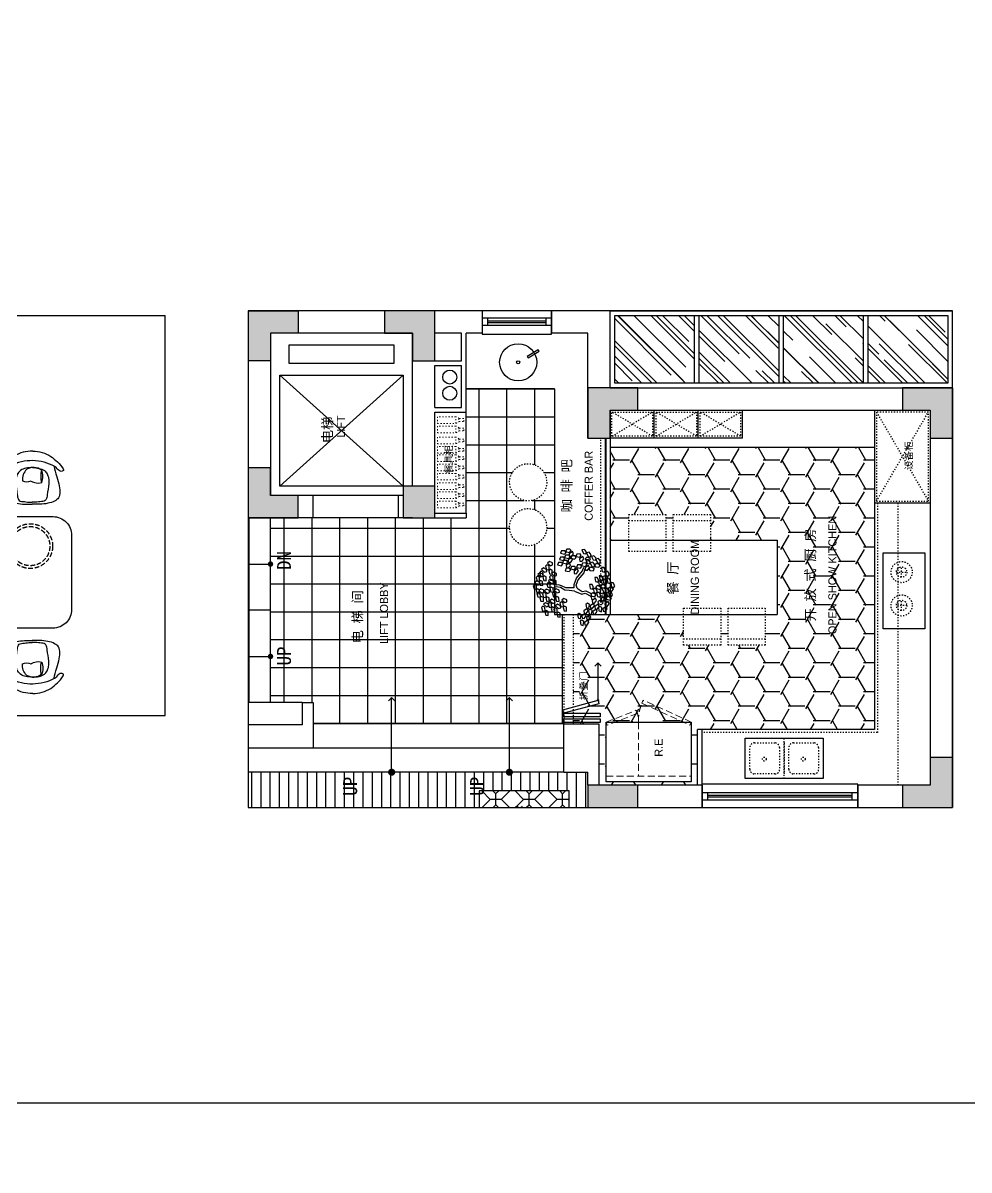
# Model space of a CAD drawing. Extents: x 185064 to 343242, y -369192 to -264966.
# Drawn here: x 238521 to 248717, y -308591 to -296236 of the extents above; entities that cross this region are included whole.
import ezdxf
from ezdxf.enums import TextEntityAlignment as Align
from ezdxf.xclip import XClip

# ---------------------------------------------------------------- set-up
doc = ezdxf.new("R2010")
doc.units = 0
doc.header["$XCLIPFRAME"] = 2
for name, pattern in [('ACAD_ISO03W100', [30, 12, -18]), ('DASH', [0.35, 0.25, -0.1]), ('DASHED2', [0.375, 0.25, -0.125])]:
    doc.linetypes.add(name, pattern=pattern)
for name, color, linetype in [('0-LIGHT', 240, 'Continuous'), ('A——墙体', 7, 'Continuous'), ('A——窗户', 70, 'Continuous'), ('EL-BHATCH-250', 250, 'Continuous'), ('FF-FURN', 51, 'Continuous'), ('FF-TEXT', 50, 'Continuous'), ('J--家具', 255, 'Continuous'), ('WALL', 9, 'Continuous')]:
    doc.layers.add(name, color=color, linetype=linetype)
for name, color, linetype, lineweight in [('B--标高', 11, 'Continuous', 30), ('fl', 8, 'Continuous', 13), ('Q--墙体', 7, 'Continuous', 30), ('家具里线线', 8, 'Continuous', 9), ('柱子', 7, 'Continuous', 30)]:
    doc.layers.add(name, color=color, linetype=linetype, lineweight=lineweight)
doc.styles.add('CCD-HB', font='hbsmall.shx')
doc.styles.add('DIM', font='txt')
doc.styles.add('STO', font='')
doc.styles.get('STO').set_extended_font_data('SimSun')

# ---------------------------------------------------------------- blocks, each defined once
blk = doc.blocks.new('*U135')
at = {"layer": 'A——墙体', "color": 8}
for p, q in [((80, -415), (80, -2095)), ((80, -475), (160, -475)), ((160, -415), (160, -2095)), ((160, -2035), (80, -2035))]:
    blk.add_line(p, q, dxfattribs=at)
at = {"layer": 'A——墙体', "color": 250}
for p, q in [((110, -475), (110, -2035)), ((130, -475), (130, -2035))]:
    blk.add_line(p, q, dxfattribs=at)
at = {"layer": 'A——墙体', "color": 3}
blk.add_lwpolyline([(-10, -2095), (-10, -415), (250, -415), (250, -2095), (-10, -2095)], dxfattribs=at)
blk = doc.blocks.new('*U137')
at = {"layer": 'A——墙体', "color": 8}
for p, q in [((80, -415), (80, -1165)), ((80, -475), (160, -475)), ((160, -415), (160, -1165)), ((160, -1105), (80, -1105))]:
    blk.add_line(p, q, dxfattribs=at)
at = {"layer": 'A——墙体', "color": 250}
for p, q in [((110, -475), (110, -1105)), ((130, -475), (130, -1105))]:
    blk.add_line(p, q, dxfattribs=at)
at = {"layer": 'A——墙体', "color": 3}
blk.add_lwpolyline([(-10, -1165), (-10, -415), (250, -415), (250, -1165), (-10, -1165)], dxfattribs=at)
blk = doc.blocks.new('sssd')
at = {"color": 8}
for p, q in [((39513, -452167), (39508, -452206)), ((39563, -452152), (39513, -452167)), ((39585, -452172), (39563, -452152)), ((39569, -452204), (39585, -452172)), ((39659, -452142), (39654, -452181)), ((39709, -452127), (39659, -452142)), ((39731, -452147), (39709, -452127)), ((39715, -452180), (39731, -452147)), ((39728, -452094), (39722, -452134)), ((39722, -452134), (39784, -452132)), ((39773, -452168), (39723, -452183)), ((39777, -452080), (39728, -452094)), ((39795, -452188), (39773, -452168)), ((39779, -452083), (39774, -452122)), ((39774, -452122), (39835, -452121)), ((39800, -452100), (39777, -452080)), ((39829, -452068), (39779, -452083)), ((39784, -452132), (39800, -452100)), ((39826, -452107), (39785, -452154)), ((39785, -452154), (39798, -452187)), ((39851, -452138), (39826, -452107)), ((39828, -452185), (39851, -452138)), ((39851, -452088), (39829, -452068)), ((39835, -452121), (39851, -452088)), ((39848, -452035), (39842, -452075)), ((39842, -452075), (39904, -452073)), ((39898, -452021), (39848, -452035)), ((39920, -452041), (39898, -452021)), ((39906, -452130), (39900, -452169)), ((39900, -452169), (39962, -452167)), ((39904, -452073), (39920, -452041)), ((39946, -452048), (39906, -452095)), ((39906, -452095), (39918, -452128)), ((39955, -452115), (39906, -452130)), ((39918, -452128), (39948, -452126)), ((39971, -452079), (39946, -452048)), ((39948, -452126), (39971, -452079)), ((39978, -452135), (39955, -452115)), ((39962, -452167), (39978, -452135)), ((39974, -452082), (39969, -452121)), ((39969, -452121), (40030, -452119)), ((40024, -452067), (39974, -452082)), ((40028, -452170), (39978, -452184)), ((40046, -452087), (40024, -452067)), ((40050, -452190), (40028, -452170)), ((40030, -452119), (40046, -452087)), ((40072, -452095), (40032, -452141)), ((40032, -452141), (40044, -452175)), ((40047, -452137), (40041, -452176)), ((40041, -452176), (40103, -452174)), ((40044, -452175), (40074, -452172)), ((40096, -452122), (40047, -452137)), ((40097, -452126), (40072, -452095)), ((40074, -452172), (40097, -452126)), ((40119, -452142), (40096, -452122)), ((40103, -452174), (40119, -452142)), ((40145, -452150), (40104, -452196)), ((40170, -452181), (40145, -452150)), ((39445, -452215), (39439, -452254)), ((39439, -452254), (39501, -452252)), ((39494, -452200), (39445, -452215)), ((39488, -452353), (39482, -452393)), ((39537, -452338), (39488, -452353)), ((39498, -452313), (39492, -452352)), ((39492, -452352), (39554, -452351)), ((39517, -452220), (39494, -452200)), ((39548, -452298), (39498, -452313)), ((39501, -452252), (39517, -452220)), ((39508, -452206), (39569, -452204)), ((39560, -452358), (39537, -452338)), ((39570, -452318), (39548, -452298)), ((39554, -452351), (39570, -452318)), ((39566, -452266), (39561, -452305)), ((39561, -452305), (39622, -452303)), ((39616, -452251), (39566, -452266)), ((39611, -452180), (39571, -452226)), ((39571, -452226), (39583, -452260)), ((39583, -452260), (39613, -452257)), ((39636, -452211), (39611, -452180)), ((39613, -452257), (39636, -452211)), ((39638, -452271), (39616, -452251)), ((39622, -452303), (39638, -452271)), ((39665, -452279), (39624, -452325)), ((39624, -452325), (39637, -452359)), ((39654, -452230), (39649, -452269)), ((39649, -452269), (39710, -452268)), ((39654, -452181), (39715, -452180)), ((39704, -452215), (39654, -452230)), ((39690, -452309), (39665, -452279)), ((39667, -452356), (39690, -452309)), ((39726, -452235), (39704, -452215)), ((39710, -452268), (39726, -452235)), ((39723, -452183), (39717, -452222)), ((39717, -452222), (39779, -452220)), ((39728, -452334), (39723, -452373)), ((39778, -452319), (39728, -452334)), ((39800, -452339), (39778, -452319)), ((39779, -452220), (39795, -452188)), ((39821, -452196), (39780, -452242)), ((39780, -452242), (39793, -452276)), ((39784, -452372), (39800, -452339)), ((39827, -452347), (39786, -452393)), ((39793, -452276), (39823, -452273)), ((39798, -452187), (39828, -452185)), ((39804, -452294), (39798, -452333)), ((39798, -452333), (39860, -452332)), ((39854, -452279), (39804, -452294)), ((39846, -452226), (39821, -452196)), ((39823, -452273), (39846, -452226)), ((39851, -452378), (39827, -452347)), ((39876, -452299), (39854, -452279)), ((39860, -452332), (39876, -452299)), ((39881, -452374), (39860, -452327)), ((39873, -452247), (39867, -452286)), ((39867, -452286), (39929, -452284)), ((39922, -452232), (39873, -452247)), ((39906, -452379), (39924, -452348)), ((39916, -452338), (39910, -452377)), ((39965, -452323), (39916, -452338)), ((39945, -452252), (39922, -452232)), ((39929, -452284), (39945, -452252)), ((39971, -452260), (39930, -452306)), ((39930, -452306), (39943, -452340)), ((39943, -452340), (39973, -452337)), ((39988, -452343), (39965, -452323)), ((39996, -452290), (39971, -452260)), ((39978, -452184), (39972, -452224)), ((39972, -452224), (40034, -452222)), ((39972, -452375), (39988, -452343)), ((39973, -452337), (39996, -452290)), ((39984, -452290), (39979, -452330)), ((39979, -452330), (40040, -452328)), ((40034, -452276), (39984, -452290)), ((40034, -452222), (40050, -452190)), ((40056, -452296), (40034, -452276)), ((40040, -452328), (40056, -452296)), ((40083, -452303), (40042, -452350)), ((40042, -452350), (40054, -452383)), ((40078, -452276), (40073, -452316)), ((40073, -452316), (40134, -452314)), ((40128, -452261), (40078, -452276)), ((40107, -452334), (40083, -452303)), ((40084, -452381), (40107, -452334)), ((40104, -452196), (40117, -452230)), ((40117, -452230), (40147, -452227)), ((40150, -452282), (40128, -452261)), ((40134, -452314), (40150, -452282)), ((40147, -452229), (40141, -452268)), ((40141, -452268), (40203, -452266)), ((40147, -452227), (40170, -452181)), ((40197, -452214), (40147, -452229)), ((40219, -452234), (40197, -452214)), ((40203, -452266), (40219, -452234)), ((40245, -452242), (40205, -452288)), ((40205, -452288), (40217, -452322)), ((40217, -452322), (40247, -452319)), ((40270, -452273), (40245, -452242)), ((40247, -452319), (40270, -452273)), ((39419, -452401), (39413, -452440)), ((39413, -452440), (39475, -452438)), ((39469, -452386), (39419, -452401)), ((39491, -452406), (39469, -452386)), ((39475, -452438), (39491, -452406)), ((39482, -452393), (39544, -452391)), ((39511, -452497), (39505, -452536)), ((39560, -452482), (39511, -452497)), ((39544, -452391), (39560, -452358)), ((39586, -452366), (39545, -452412)), ((39545, -452412), (39558, -452446)), ((39558, -452446), (39588, -452444)), ((39583, -452502), (39560, -452482)), ((39567, -452534), (39583, -452502)), ((39579, -452449), (39573, -452488)), ((39573, -452488), (39635, -452486)), ((39629, -452434), (39579, -452449)), ((39611, -452397), (39586, -452366)), ((39588, -452444), (39611, -452397)), ((39651, -452454), (39629, -452434)), ((39635, -452486), (39651, -452454)), ((39637, -452359), (39667, -452356)), ((39677, -452462), (39637, -452508)), ((39637, -452508), (39649, -452542)), ((39660, -452382), (39654, -452421)), ((39654, -452421), (39716, -452419)), ((39709, -452367), (39660, -452382)), ((39702, -452493), (39677, -452462)), ((39679, -452539), (39702, -452493)), ((39732, -452387), (39709, -452367)), ((39716, -452419), (39732, -452387)), ((39723, -452373), (39784, -452372)), ((39786, -452393), (39798, -452427)), ((39798, -452427), (39828, -452424)), ((39824, -452576), (39831, -452509)), ((39828, -452424), (39851, -452378)), ((39831, -452509), (39870, -452441)), ((39863, -452653), (39865, -452525)), ((39865, -452525), (39897, -452459)), ((39870, -452441), (39881, -452374)), ((39897, -452459), (39911, -452413)), ((39911, -452413), (39906, -452379)), ((39910, -452377), (39972, -452375)), ((40054, -452383), (40084, -452381)), ((40128, -452517), (40114, -452577)), ((40165, -452532), (40128, -452517)), ((40212, -452530), (40176, -452534)), ((40219, -452396), (40205, -452456)), ((40205, -452456), (40232, -452479)), ((40246, -452581), (40212, -452530)), ((40255, -452411), (40219, -452396)), ((40232, -452479), (40257, -452463)), ((40247, -452474), (40233, -452534)), ((40284, -452490), (40247, -452474)), ((40257, -452463), (40255, -452411)), ((40285, -452541), (40284, -452490)), ((40300, -452428), (40286, -452488)), ((40286, -452488), (40313, -452512)), ((40337, -452443), (40300, -452428)), ((40313, -452512), (40338, -452495)), ((40329, -452506), (40314, -452566)), ((40365, -452522), (40329, -452506)), ((40338, -452495), (40337, -452443)), ((40367, -452574), (40365, -452522)), ((40396, -452444), (40382, -452504)), ((40382, -452504), (40409, -452528)), ((40432, -452459), (40396, -452444)), ((40409, -452528), (40434, -452511)), ((40424, -452522), (40410, -452582)), ((40461, -452538), (40424, -452522)), ((40434, -452511), (40432, -452459)), ((39453, -452707), (39402, -452714)), ((39472, -452730), (39453, -452707)), ((39505, -452536), (39567, -452534)), ((39649, -452542), (39679, -452539)), ((39814, -452658), (39768, -452770)), ((39858, -452699), (39810, -452775)), ((39814, -452658), (39824, -452576)), ((39858, -452699), (39906, -452684)), ((39863, -452653), (39914, -452651)), ((39906, -452684), (39987, -452716)), ((39914, -452651), (40015, -452688)), ((40015, -452688), (40124, -452784)), ((40085, -452654), (40080, -452684)), ((40080, -452684), (40119, -452718)), ((40121, -452651), (40085, -452654)), ((40114, -452577), (40141, -452600)), ((40119, -452718), (40155, -452702)), ((40155, -452702), (40121, -452651)), ((40141, -452600), (40166, -452584)), ((40157, -452595), (40143, -452655)), ((40143, -452655), (40170, -452679)), ((40193, -452611), (40157, -452595)), ((40166, -452584), (40165, -452532)), ((40180, -452689), (40166, -452749)), ((40170, -452679), (40195, -452662)), ((40176, -452534), (40171, -452563)), ((40171, -452563), (40210, -452597)), ((40217, -452704), (40180, -452689)), ((40195, -452662), (40193, -452611)), ((40210, -452597), (40246, -452581)), ((40218, -452756), (40217, -452704)), ((40233, -452534), (40260, -452558)), ((40257, -452566), (40252, -452595)), ((40252, -452595), (40291, -452630)), ((40293, -452562), (40257, -452566)), ((40260, -452558), (40285, -452541)), ((40291, -452630), (40327, -452613)), ((40327, -452613), (40293, -452562)), ((40320, -452601), (40306, -452661)), ((40306, -452661), (40333, -452685)), ((40314, -452566), (40341, -452590)), ((40357, -452616), (40320, -452601)), ((40333, -452685), (40358, -452668)), ((40349, -452679), (40335, -452739)), ((40341, -452590), (40367, -452574)), ((40353, -452582), (40348, -452611)), ((40348, -452611), (40387, -452645)), ((40385, -452695), (40349, -452679)), ((40389, -452578), (40353, -452582)), ((40358, -452668), (40357, -452616)), ((40387, -452747), (40385, -452695)), ((40387, -452645), (40423, -452629)), ((40423, -452629), (40389, -452578)), ((40410, -452582), (40437, -452606)), ((40437, -452606), (40462, -452589)), ((40462, -452589), (40461, -452538)), ((39298, -452754), (39287, -452792)), ((39287, -452792), (39348, -452800)), ((39295, -452818), (39291, -452848)), ((39291, -452848), (39331, -452881)), ((39331, -452814), (39295, -452818)), ((39350, -452747), (39298, -452754)), ((39366, -452864), (39331, -452814)), ((39331, -452881), (39366, -452864)), ((39348, -452800), (39369, -452771)), ((39369, -452771), (39350, -452747)), ((39373, -452849), (39369, -452878)), ((39369, -452878), (39409, -452911)), ((39408, -452844), (39373, -452849)), ((39402, -452714), (39390, -452752)), ((39390, -452752), (39451, -452760)), ((39398, -452778), (39394, -452808)), ((39394, -452808), (39434, -452840)), ((39434, -452773), (39398, -452778)), ((39444, -452894), (39408, -452844)), ((39470, -452823), (39434, -452773)), ((39434, -452840), (39470, -452823)), ((39451, -452760), (39472, -452730)), ((39467, -452882), (39455, -452920)), ((39518, -452875), (39467, -452882)), ((39476, -452808), (39472, -452838)), ((39472, -452838), (39512, -452871)), ((39512, -452803), (39476, -452808)), ((39548, -452853), (39512, -452803)), ((39512, -452871), (39548, -452853)), ((39537, -452899), (39518, -452875)), ((39558, -452841), (39546, -452879)), ((39546, -452879), (39607, -452887)), ((39609, -452834), (39558, -452841)), ((39607, -452887), (39628, -452858)), ((39628, -452858), (39609, -452834)), ((39784, -452821), (39737, -452912)), ((39768, -452770), (39784, -452821)), ((39819, -452832), (39771, -452927)), ((39810, -452775), (39819, -452832)), ((39987, -452716), (40098, -452806)), ((40098, -452806), (40162, -452823)), ((40124, -452784), (40181, -452803)), ((40157, -452880), (40131, -452894)), ((40137, -452827), (40132, -452856)), ((40132, -452856), (40171, -452890)), ((40173, -452823), (40137, -452827)), ((40182, -452907), (40157, -452880)), ((40166, -452749), (40193, -452772)), ((40171, -452890), (40207, -452874)), ((40207, -452874), (40173, -452823)), ((40193, -452772), (40218, -452756)), ((40209, -452767), (40195, -452827)), ((40195, -452827), (40222, -452851)), ((40245, -452783), (40209, -452767)), ((40222, -452851), (40247, -452834)), ((40237, -452856), (40234, -452892)), ((40293, -452831), (40237, -452856)), ((40247, -452834), (40245, -452783)), ((40263, -452902), (40303, -452869)), ((40277, -452739), (40272, -452769)), ((40272, -452769), (40311, -452803)), ((40313, -452735), (40277, -452739)), ((40285, -452836), (40281, -452888)), ((40311, -452822), (40285, -452836)), ((40303, -452869), (40293, -452831)), ((40311, -452803), (40347, -452787)), ((40336, -452849), (40311, -452822)), ((40347, -452787), (40313, -452735)), ((40316, -452907), (40336, -452849)), ((40335, -452739), (40362, -452763)), ((40345, -452868), (40343, -452904)), ((40402, -452843), (40345, -452868)), ((40362, -452763), (40387, -452747)), ((40371, -452914), (40412, -452882)), ((40391, -452798), (40388, -452834)), ((40388, -452834), (40417, -452844)), ((40447, -452773), (40391, -452798)), ((40412, -452882), (40402, -452843)), ((40417, -452844), (40457, -452812)), ((40457, -452812), (40447, -452773)), ((39409, -452911), (39444, -452894)), ((39455, -452920), (39516, -452928)), ((39463, -452946), (39459, -452976)), ((39459, -452976), (39499, -453009)), ((39499, -452941), (39463, -452946)), ((39510, -453035), (39498, -453073)), ((39535, -452991), (39499, -452941)), ((39499, -453009), (39535, -452991)), ((39561, -453028), (39510, -453035)), ((39516, -452928), (39537, -452899)), ((39541, -452976), (39537, -453006)), ((39537, -453006), (39577, -453039)), ((39577, -452972), (39541, -452976)), ((39554, -452905), (39550, -452935)), ((39550, -452935), (39590, -452968)), ((39590, -452900), (39554, -452905)), ((39560, -453081), (39580, -453051)), ((39580, -453051), (39561, -453028)), ((39613, -453022), (39577, -452972)), ((39577, -453039), (39613, -453022)), ((39626, -452950), (39590, -452900)), ((39590, -452968), (39626, -452950)), ((39621, -453026), (39606, -453076)), ((39650, -453018), (39621, -453026)), ((39632, -452935), (39628, -452965)), ((39628, -452965), (39668, -452998)), ((39668, -452931), (39632, -452935)), ((39636, -453102), (39668, -453049)), ((39668, -453049), (39650, -453018)), ((39704, -452981), (39668, -452931)), ((39668, -452998), (39704, -452981)), ((39734, -453058), (39673, -453070)), ((39737, -452912), (39684, -452927)), ((39732, -453011), (39722, -453046)), ((39722, -453046), (39748, -453062)), ((39742, -452917), (39727, -452966)), ((39727, -452966), (39757, -452992)), ((39793, -452999), (39732, -453011)), ((39735, -453097), (39734, -453058)), ((39771, -452909), (39742, -452917)), ((39748, -453062), (39794, -453038)), ((39757, -452992), (39789, -452940)), ((39789, -452940), (39771, -452909)), ((39795, -452961), (39784, -452995)), ((39784, -452995), (39810, -453011)), ((39845, -453049), (39784, -453061)), ((39794, -453038), (39793, -452999)), ((39855, -452948), (39795, -452961)), ((39810, -453011), (39856, -452988)), ((39852, -452996), (39837, -453046)), ((39837, -453046), (39867, -453072)), ((39854, -452902), (39843, -452936)), ((39843, -452936), (39869, -452952)), ((39846, -453088), (39845, -453049)), ((39881, -452988), (39852, -452996)), ((39914, -452889), (39854, -452902)), ((39856, -452988), (39855, -452948)), ((39867, -453072), (39899, -453019)), ((39869, -452952), (39915, -452929)), ((39903, -453056), (39874, -453064)), ((39899, -453019), (39881, -452988)), ((39905, -453040), (39894, -453075)), ((39922, -453087), (39903, -453056)), ((39965, -453028), (39905, -453040)), ((39915, -452929), (39914, -452889)), ((39964, -452981), (39954, -453016)), ((39954, -453016), (39979, -453032)), ((40024, -452969), (39964, -452981)), ((39966, -453067), (39965, -453028)), ((39986, -453049), (39976, -453084)), ((39979, -453032), (40025, -453008)), ((40047, -453037), (39986, -453049)), ((40025, -453008), (40024, -452969)), ((40048, -453076), (40047, -453037)), ((40131, -452894), (40127, -452946)), ((40127, -452946), (40162, -452965)), ((40162, -452965), (40182, -452907)), ((40187, -452982), (40183, -453034)), ((40183, -453034), (40218, -453053)), ((40214, -452968), (40187, -452982)), ((40192, -452926), (40189, -452962)), ((40189, -452962), (40217, -452972)), ((40248, -452901), (40192, -452926)), ((40238, -452995), (40214, -452968)), ((40217, -452972), (40258, -452940)), ((40218, -453053), (40238, -452995)), ((40234, -452892), (40263, -452902)), ((40248, -453014), (40245, -453050)), ((40245, -453050), (40274, -453060)), ((40258, -452940), (40248, -452901)), ((40304, -452989), (40248, -453014)), ((40274, -453060), (40314, -453028)), ((40281, -452888), (40316, -452907)), ((40293, -452944), (40291, -452980)), ((40291, -452980), (40319, -452990)), ((40349, -452919), (40293, -452944)), ((40314, -453028), (40304, -452989)), ((40319, -452990), (40359, -452958)), ((40343, -452904), (40371, -452914)), ((40359, -452958), (40349, -452919)), ((39498, -453073), (39560, -453081)), ((39507, -453099), (39503, -453129)), ((39503, -453129), (39543, -453162)), ((39542, -453094), (39507, -453099)), ((39578, -453144), (39542, -453094)), ((39543, -453162), (39578, -453144)), ((39584, -453129), (39580, -453159)), ((39580, -453159), (39620, -453192)), ((39620, -453124), (39584, -453129)), ((39606, -453076), (39636, -453102)), ((39656, -453175), (39620, -453124)), ((39620, -453192), (39656, -453175)), ((39672, -453076), (39658, -453126)), ((39658, -453126), (39688, -453152)), ((39673, -453070), (39663, -453105)), ((39663, -453105), (39689, -453120)), ((39702, -453068), (39672, -453076)), ((39688, -453150), (39673, -453200)), ((39673, -453200), (39703, -453226)), ((39688, -453152), (39720, -453099)), ((39717, -453142), (39688, -453150)), ((39689, -453120), (39735, -453097)), ((39720, -453099), (39702, -453068)), ((39703, -453226), (39735, -453173)), ((39725, -453120), (39715, -453155)), ((39715, -453155), (39741, -453171)), ((39735, -453173), (39717, -453142)), ((39786, -453108), (39725, -453120)), ((39741, -453194), (39731, -453229)), ((39731, -453229), (39756, -453245)), ((39741, -453171), (39787, -453147)), ((39801, -453182), (39741, -453194)), ((39756, -453245), (39803, -453221)), ((39784, -453061), (39774, -453096)), ((39774, -453096), (39800, -453112)), ((39787, -453147), (39786, -453108)), ((39800, -453135), (39790, -453170)), ((39790, -453170), (39815, -453186)), ((39800, -453112), (39846, -453088)), ((39860, -453123), (39800, -453135)), ((39803, -453221), (39801, -453182)), ((39828, -453184), (39814, -453234)), ((39814, -453234), (39844, -453260)), ((39815, -453186), (39862, -453163)), ((39857, -453176), (39828, -453184)), ((39844, -453260), (39875, -453207)), ((39875, -453207), (39857, -453176)), ((39874, -453064), (39860, -453114)), ((39860, -453114), (39890, -453140)), ((39862, -453163), (39860, -453123)), ((39881, -453229), (39871, -453263)), ((39941, -453216), (39881, -453229)), ((39890, -453140), (39922, -453087)), ((39894, -453075), (39920, -453091)), ((39927, -453108), (39917, -453143)), ((39917, -453143), (39943, -453159)), ((39920, -453091), (39966, -453067)), ((39987, -453096), (39927, -453108)), ((39940, -453170), (39930, -453204)), ((39930, -453204), (39955, -453220)), ((40000, -453157), (39940, -453170)), ((39943, -453256), (39941, -453216)), ((39943, -453159), (39989, -453135)), ((39955, -453220), (40002, -453197)), ((39976, -453084), (40002, -453100)), ((39989, -453135), (39987, -453096)), ((40004, -453100), (39989, -453150)), ((39989, -453150), (40019, -453176)), ((40002, -453197), (40000, -453157)), ((40002, -453100), (40048, -453076)), ((40033, -453092), (40004, -453100)), ((40019, -453176), (40051, -453123)), ((40051, -453123), (40033, -453092)), ((40056, -453144), (40046, -453179)), ((40046, -453179), (40072, -453195)), ((40117, -453132), (40056, -453144)), ((40072, -453195), (40118, -453171)), ((40116, -453085), (40105, -453120)), ((40105, -453120), (40131, -453136)), ((40176, -453073), (40116, -453085)), ((40118, -453171), (40117, -453132)), ((40131, -453136), (40177, -453112)), ((40177, -453112), (40176, -453073)), ((39871, -453263), (39896, -453279)), ((39896, -453279), (39943, -453256))]:
    blk.add_line(p, q, dxfattribs=at)
at = {"color": 8, "style": 'DIM', "oblique": -180, "text_generation_flag": 4, "width": 1, "flags": 1}
for tag in ['YVALUE', 'XVALUE']:
    blk.add_attdef(tag, (39863, -452653), '', height=0.00656, rotation=131.0625, dxfattribs=at)
blk = doc.blocks.new('awtraerte')
at = {"layer": '家具里线线', "color": 1, "linetype": 'ACAD_ISO03W100'}
for points in [[(514849, -1155288), (514849, -1155468), (514914, -1155468), (514914, -1155288)], [(514868, -1155499), (514868, -1155545), (514895, -1155545), (514895, -1155499)]]:
    blk.add_lwpolyline(points, close=True, dxfattribs=at)
for centre, start, end in [((514905, -1155456), 192.3524, 229.8423), ((514858, -1155456), 310.1577, 347.6476)]:
    blk.add_arc(centre, 57.2, start, end, dxfattribs=at)
blk = doc.blocks.new('A$C081177B7')
at = {"layer": 'fl', "color": 3, "linetype": 'DASHED2', "ltscale": 300}
for p, q in [((819, 919), (819, 0)), ((237, 570), (819, 570))]:
    blk.add_line(p, q, dxfattribs=at)
at = {"layer": 'fl', "color": 1, "linetype": 'DASHED2', "ltscale": 300}
for points in [[(109, 594), (142, 581), (270, 907), (237, 919)], [(0, 518), (33, 533), (270, 15), (237, 0)]]:
    blk.add_lwpolyline(points, close=True, dxfattribs=at)
at = {"layer": 'fl', "color": 3, "linetype": 'DASHED2', "ltscale": 300}
blk.add_lwpolyline([(237, 0), (878, 0), (878, 919), (237, 919)], close=True, dxfattribs=at)
at = {"layer": 'fl', "color": 250, "linetype": 'DASHED2', "ltscale": 300}
for centre, radius, start, end in [((219, 84), 486, 87.8448, 116.7509), ((220, 827), 258, 244.6068, 273.9029)]:
    blk.add_arc(centre, radius, start, end, dxfattribs=at)
blk = doc.blocks.new('WAetaewrtes')
at = {"layer": 'EL-BHATCH-250'}
h = blk.add_hatch(dxfattribs=at)
h.set_pattern_fill('AR-RROOF', color=250, scale=10, angle=45, style=0)
h.set_pattern_definition([(45, (-158055.24, -512737.59), (215.52615, 574.73639), [3810, -508, 1270, -254]), (45, (-157906.16, -512408.9), (-418.47994, 59.26969), [762, -83.82, 1524, -190.5]), (45, (-158118.1, -512495.12), (813.611205, 1054.28207), [2032, -355.6, 1016, -254])])
h.paths.add_polyline_path([(481991.5, -1182986.6), (481991.5, -1183846.6), (482721.5, -1183846.6), (482721.5, -1182986.6)])
h.paths.add_polyline_path([(481991.5, -1183896.6), (481991.5, -1184756.6), (482721.5, -1184756.6), (482721.5, -1183896.6)])
h.paths.add_polyline_path([(482721.5, -1185666.6), (482721.5, -1184806.6), (481991.5, -1184806.6), (481991.5, -1185666.6)])
h.paths.add_polyline_path([(482721.5, -1185716.6), (481991.5, -1185716.6), (481991.5, -1186576.6), (482721.5, -1186576.6)])
at = {"layer": 'J--家具', "linetype": 'ACAD_ISO03W100', "lineweight": -2}
h = blk.add_hatch(dxfattribs=at)
h.set_pattern_fill('_USER', color=250, scale=100, style=0, pattern_type=0)
h.set_pattern_definition([(0, (470041.54, -1182686.62), (0, 100), [])])
h.paths.add_polyline_path([(477601.5, -1181526.6), (473721.5, -1181526.6), (473721.5, -1182496.6), (477601.5, -1182496.6)], flags=16)
h.paths.add_polyline_path([(476341.5, -1181326.6), (476461.5, -1181326.6), (476461.5, -1180806.6), (475921.5, -1180806.6), (475401.5, -1180806.6), (474861.5, -1180806.6), (474861.5, -1181326.6), (474981.5, -1181326.6), (474981.5, -1181376.6), (476341.5, -1181376.6)], flags=16)
h.paths.add_polyline_path([(472894.9, -1180177.3), (477251.1, -1180177.3), (477251.1, -1175717), (472894.9, -1175717)], flags=16)
h.paths.add_polyline_path([(470041.5, -1179507.3), (470163.7, -1179669.5), (470333.4, -1179829.2), (470470.2, -1179923), (470663.9, -1180017.8), (470855, -1180077), (471151.5, -1180113.6), (471548.6, -1180069.1), (471787.4, -1179990.8), (471910.2, -1179934.1), (472009.6, -1179879), (472184.7, -1179759), (472336.2, -1179626.3), (472421.6, -1179536.1), (472498, -1179443.3), (472558.4, -1179359.5), (472620.3, -1179261.2), (472620.3, -1179607.4), (472871.6, -1179607.4), (472871.6, -1177070.8), (472620.3, -1177096.6), (472620.3, -1177693.4), (472568.8, -1177621.1), (472522.4, -1177564), (472483.4, -1177520.7), (472406.6, -1177445.8), (472333.9, -1177385.3), (472274.9, -1177342.3), (472209.5, -1177300.3), (472141.4, -1177262), (472080.1, -1177231.9), (472014.1, -1177203.7), (471970.5, -1177187.3), (471894.9, -1177162.8), (471792.8, -1177137.2), (471710.9, -1177122.4), (471586.6, -1177109.1), (471478.7, -1177106.3), (471239.8, -1177127.5), (471068.1, -1177166.2), (470965.4, -1177199), (470829.8, -1177254.2), (470720.7, -1177309), (470495.5, -1177456.6), (470273.2, -1177661.2), (470180.8, -1177771), (470041.5, -1177980.9)], flags=16)
h.paths.add_polyline_path([(470041.5, -1180806.6), (473521.5, -1180806.6), (473521.5, -1182686.6), (477801.5, -1182686.6), (477801.5, -1175566.6), (472811.5, -1175566.6), (472811.5, -1176946.6), (470041.5, -1176946.6)])
h = blk.add_hatch(dxfattribs=at)
h.set_pattern_fill('_USER', color=250, scale=300, style=0, double=1, pattern_type=0)
h.set_pattern_definition([(0, (478321.54, -1182436.62), (0, 300), []), (90, (478321.54, -1182436.62), (-300, 2e-14), [])])
edge = h.paths.add_edge_path()
edge.add_arc((480924.9, -1182053.3), 200, 0, 360)
edge = h.paths.add_edge_path()
edge.add_arc((480441.2, -1182053.3), 200, 0, 360)
h.paths.add_polyline_path([(478551.5, -1179276.6), (480541.5, -1179276.6), (480541.5, -1181386.6), (481931.5, -1181386.6), (481931.5, -1182336.6), (479501.5, -1182336.6), (479501.5, -1182436.6), (478321.5, -1182436.6), (478321.5, -1179736.6), (478551.5, -1179736.6)])
at = {"layer": 'J--家具', "lineweight": -2}
h = blk.add_hatch(dxfattribs=at)
h.set_pattern_fill('地面5', color=250, scale=600, style=0, double=1, pattern_type=2)
h.set_pattern_definition([(0, (473661.54, -1182496.62), (180, 180), [120, -240]), (90, (473721.54, -1182556.62), (-180, 180), [120, -240]), (45, (473721.54, -1182436.62), (-180, 180), [169.706, -84.853]), (45, (473781.54, -1182496.62), (-180, 180), [169.706, -84.853]), (135, (473841.54, -1182316.62), (-180, -180), [169.706, -84.853]), (135, (473901.54, -1182256.62), (-180, -180), [169.706, -84.853])])
h.paths.add_polyline_path([(477601.5, -1181526.6), (473721.5, -1181526.6), (473721.5, -1182496.6), (477601.5, -1182496.6)])
h = blk.add_hatch(dxfattribs=at)
h.set_pattern_fill('六边形蜂窝砖', color=250, scale=40, style=0, double=1, pattern_type=2)
h.set_pattern_definition([(90, (455383.62, -1131738), (-155.88, 270), [180, -360]), (30, (455383.62, -1131558), (155.88686, 269.99604), [180, -360]), (330, (455539.5, -1131468), (311.76686, -0.00396), [180, -360])])
h.paths.add_polyline_path([(478321.5, -1182536.6), (479501.5, -1182536.6), (479501.5, -1183728.6), (479169.6, -1183728.6), (479169.6, -1184128.6), (479501.5, -1184128.6), (479501.5, -1184208.5), (479169.6, -1184208.5), (479169.6, -1184608.5), (479501.5, -1184608.5), (479501.5, -1184736.6), (480301.5, -1184736.6), (480301.5, -1184017.4), (480578.8, -1184017.4), (480578.8, -1183617.4), (480301.5, -1183617.4), (480301.5, -1183537.5), (480578.8, -1183537.5), (480578.8, -1183137.5), (480301.5, -1183137.5), (480301.5, -1182936.6), (481301.5, -1182936.6), (481301.5, -1185786.6), (478261.5, -1185786.6), (478261.5, -1183876.6), (477661.5, -1183876.6), (477661.5, -1182816.6), (478321.5, -1182816.6)])
h.paths.add_polyline_path([(477699.7, -1182892.3), (478340.3, -1182892.3), (478340.3, -1183811.6), (477699.7, -1183811.6)], flags=16)
at = {"layer": '柱子', "lineweight": -2}
h = blk.add_hatch(color=250, dxfattribs=at)
h.paths.add_polyline_path([(473521.5, -1182436.6), (472821.5, -1182436.6), (472821.5, -1182936.6), (473521.5, -1182936.6)])
h.paths.add_polyline_path([(473121.5, -1181046.6), (472521.5, -1181046.6), (472521.5, -1180806.6), (473121.5, -1180806.6)])
h.paths.add_polyline_path([(476461.5, -1180806.6), (475921.5, -1180806.6), (475921.5, -1181046.6), (476221.5, -1181046.6), (476221.5, -1181326.6), (476461.5, -1181326.6)])
h.paths.add_polyline_path([(477661.5, -1182936.6), (477661.5, -1182696.6), (477221.5, -1182696.6), (477221.5, -1182936.6), (477421.5, -1182936.6), (477421.5, -1183236.6), (477661.5, -1183236.6)])
h.paths.add_polyline_path([(469501.5, -1180806.6), (469301.5, -1180806.6), (469301.5, -1180506.6), (469061.5, -1180506.6), (469061.5, -1181046.6), (469501.5, -1181046.6)])
h.paths.add_polyline_path([(469301.5, -1176946.6), (469501.5, -1176946.6), (469501.5, -1176706.6), (469061.5, -1176706.6), (469061.5, -1177246.6), (469301.5, -1177246.6)])
h.paths.add_polyline_path([(472811.5, -1176546.6), (472571.5, -1176546.6), (472571.5, -1176706.6), (472211.5, -1176706.6), (472211.5, -1176946.6), (472811.5, -1176946.6)])
h.paths.add_polyline_path([(473111.5, -1175326.6), (472571.5, -1175326.6), (472571.5, -1175866.6), (472811.5, -1175866.6), (472811.5, -1175566.6), (473111.5, -1175566.6)])
h.paths.add_polyline_path([(478811.5, -1176066.6), (478551.5, -1176066.6), (478311.5, -1176066.6), (478311.5, -1176606.6), (478551.5, -1176606.6), (478551.5, -1176306.6), (478811.5, -1176306.6)])
h.paths.add_polyline_path([(480831.5, -1176066.6), (480541.5, -1176066.6), (480541.5, -1176306.6), (480541.5, -1176406.6), (480831.5, -1176406.6)])
h.paths.add_polyline_path([(481081.5, -1179036.6), (481081.5, -1178936.6), (480781.5, -1178936.6), (480541.5, -1178936.6), (480541.5, -1179576.6), (480781.5, -1179576.6), (480781.5, -1179276.6), (481081.5, -1179276.6)])
h.paths.add_polyline_path([(482771.5, -1179276.6), (482771.5, -1179576.6), (482531.5, -1179576.6), (482531.5, -1179276.6), (482231.5, -1179276.6), (482231.5, -1179036.6), (482531.5, -1179036.6), (482771.5, -1179036.6)])
h.paths.add_polyline_path([(482771.5, -1180806.6), (482771.5, -1180506.6), (482531.5, -1180506.6), (482531.5, -1180806.6), (482231.5, -1180806.6), (482231.5, -1181046.6), (482531.5, -1181046.6), (482771.5, -1181046.6)])
h.paths.add_polyline_path([(481941.5, -1182936.6), (481941.5, -1182696.6), (481401.5, -1182696.6), (481401.5, -1182936.6), (481701.5, -1182936.6), (481701.5, -1183236.6), (481941.5, -1183236.6)])
h.paths.add_polyline_path([(475921.5, -1175566.6), (476461.5, -1175566.6), (476461.5, -1175326.6), (475921.5, -1175326.6)])
for points in [[(480881.5, -1180806.6), (480881.5, -1180706.6), (480781.5, -1180706.6), (480541.5, -1180706.6), (480541.5, -1181046.6), (480881.5, -1181046.6)], [(477961.5, -1186386.6), (477661.5, -1186386.6), (477661.5, -1186086.6), (477421.5, -1186086.6), (477421.5, -1186626.6), (477961.5, -1186626.6)], [(481941.5, -1186086.6), (481701.5, -1186086.6), (481701.5, -1186386.6), (481401.5, -1186386.6), (481401.5, -1186626.6), (481941.5, -1186626.6)]]:
    blk.add_hatch(color=250, dxfattribs=at).paths.add_polyline_path(points)
at = {"layer": '0-LIGHT', "color": 3, "lineweight": -2}
for p, q in [((477801.5, -1182436.6), (477801.5, -1175566.6)), ((479546.5, -1179276.6), (479546.5, -1177436.6)), ((478551.5, -1179276.6), (479546.5, -1179276.6)), ((479546.5, -1179276.6), (480541.5, -1179276.6)), ((478321.5, -1182436.6), (478321.5, -1179736.6)), ((481931.5, -1182336.6), (481931.5, -1181386.6)), ((481301.5, -1182936.6), (481301.5, -1185786.6)), ((478261.5, -1183926.6), (478261.5, -1183876.6)), ((478261.5, -1185786.6), (478261.5, -1183926.6)), ((480301.5, -1184736.6), (479501.5, -1184736.6)), ((481701.5, -1185786.6), (478261.5, -1185786.6)), ((481941.5, -1186626.6), (485871.5, -1186626.6))]:
    blk.add_line(p, q, dxfattribs=at)
at = {"layer": '0-LIGHT', "color": 0, "lineweight": -2}
for p, q in [((478311.5, -1179617.1), (478311.5, -1175566.6)), ((478551.5, -1179617.1), (478551.5, -1176306.6)), ((480541.5, -1179736.6), (480541.5, -1177411.2)), ((481581.5, -1179036.6), (481581.5, -1178036.6)), ((481821.5, -1179036.6), (481821.5, -1178036.6)), ((481081.5, -1179036.6), (481081.5, -1178936.6)), ((481581.5, -1179036.6), (481081.5, -1179036.6)), ((482771.5, -1179036.6), (481821.5, -1179036.6)), ((482771.5, -1180806.6), (482771.5, -1179036.6)), ((480781.5, -1179736.6), (480781.5, -1179276.6)), ((482531.5, -1179276.6), (480781.5, -1179276.6)), ((482531.5, -1180806.6), (482531.5, -1179276.6)), ((478551.5, -1179617.1), (478311.5, -1179617.1)), ((480541.5, -1179736.6), (480781.5, -1179736.6)), ((480541.5, -1180656.6), (480781.5, -1180656.6)), ((480541.5, -1180806.6), (480541.5, -1180656.6)), ((480781.5, -1180706.6), (480781.5, -1180656.6)), ((480881.5, -1180806.6), (482531.5, -1180806.6)), ((482771.5, -1181556.6), (482771.5, -1180806.6)), ((480541.5, -1181046.6), (481681.5, -1181046.6)), ((481731.5, -1181046.6), (482181.5, -1181046.6)), ((482231.5, -1181046.6), (482531.5, -1181046.6)), ((482531.5, -1181336.6), (482531.5, -1181046.6)), ((482531.5, -1181556.6), (482531.5, -1181386.6)), ((482771.5, -1181556.6), (482531.5, -1181556.6)), ((482531.5, -1182696.6), (482531.5, -1182306.6)), ((482531.5, -1182306.6), (482771.5, -1182306.6)), ((482771.5, -1182936.6), (482771.5, -1182306.6)), ((481401.5, -1182696.6), (482531.5, -1182696.6)), ((477421.5, -1182936.6), (477221.5, -1182936.6)), ((477421.5, -1183926.6), (477421.5, -1182936.6)), ((477661.5, -1183926.6), (477661.5, -1182936.6)), ((481701.5, -1182936.6), (481401.5, -1182936.6)), ((481701.5, -1182936.6), (481701.5, -1186386.6)), ((481941.5, -1182936.6), (481941.5, -1186626.6)), ((481941.5, -1182936.6), (482771.5, -1182936.6)), ((477661.5, -1183926.6), (477421.5, -1183926.6)), ((477421.5, -1186626.6), (477421.5, -1185606.6)), ((477661.5, -1185606.6), (477421.5, -1185606.6)), ((477661.5, -1186386.6), (477661.5, -1185606.6)), ((481701.5, -1186386.6), (477661.5, -1186386.6)), ((481941.5, -1186626.6), (477421.5, -1186626.6))]:
    blk.add_line(p, q, dxfattribs=at)
at = {"layer": '0-LIGHT', "color": 1, "lineweight": -2}
for p, q in [((478551.5, -1179046.6), (479546.5, -1179046.6)), ((479546.5, -1179046.6), (480541.5, -1179046.6)), ((478061.5, -1182436.6), (478061.5, -1179736.6)), ((480701.5, -1185786.6), (480701.5, -1186386.6))]:
    blk.add_line(p, q, dxfattribs=at)
at = {"layer": '0-LIGHT', "color": 250, "lineweight": -2}
for p, q in [((482078.1, -1179376.6), (480881.5, -1180706.6)), ((482078.1, -1180706.6), (480881.5, -1179376.6)), ((480541.5, -1180656.6), (480541.5, -1179736.6)), ((480781.5, -1180656.6), (480781.5, -1179736.6))]:
    blk.add_line(p, q, dxfattribs=at)
at = {"layer": '0-LIGHT', "color": 7, "lineweight": -2}
for p, q in [((481681.5, -1181046.6), (481681.5, -1181386.6)), ((481731.5, -1181046.6), (481731.5, -1181336.6)), ((482181.5, -1181046.6), (482181.5, -1181336.6)), ((482231.5, -1181046.6), (482231.5, -1181336.6)), ((481731.5, -1181336.6), (482181.5, -1181336.6)), ((482231.5, -1181336.6), (482531.5, -1181336.6)), ((481681.5, -1181386.6), (482531.5, -1181386.6))]:
    blk.add_line(p, q, dxfattribs=at)
at = {"layer": '0-LIGHT', "lineweight": -2}
for p, q in [((482771.5, -1182936.6), (482771.5, -1186626.6)), ((481991.5, -1183846.6), (482721.5, -1183846.6)), ((481991.5, -1183896.6), (482721.5, -1183896.6)), ((481991.5, -1184756.6), (482721.5, -1184756.6)), ((481991.5, -1184806.6), (482721.5, -1184806.6)), ((481991.5, -1185666.6), (482721.5, -1185666.6)), ((481991.5, -1185716.6), (482721.5, -1185716.6))]:
    blk.add_line(p, q, dxfattribs=at)
at = {"layer": '0-LIGHT', "color": 250, "lineweight": -2}
for points in [[(480881.5, -1179376.6), (482078.1, -1179376.6), (482078.1, -1180706.6), (480881.5, -1180706.6)], [(482203.1, -1179476.6), (482406.5, -1179476.6), (482406.5, -1180606.6), (482203.1, -1180606.6)]]:
    blk.add_lwpolyline(points, close=True, dxfattribs=at)
at = {"layer": '0-LIGHT', "lineweight": -2}
blk.add_lwpolyline([(481991.5, -1182986.6), (482721.5, -1182986.6), (482721.5, -1186576.6), (481991.5, -1186576.6)], close=True, dxfattribs=at)
at = {"layer": '0-LIGHT', "color": 1, "lineweight": -2}
for centre in [(481883.3, -1181207.9), (482058, -1181207.9)]:
    blk.add_circle(centre, 75, dxfattribs=at)
at = {"layer": 'J--家具', "color": 7, "lineweight": -2}
for p, q in [((477801.5, -1182436.6), (478321.5, -1182436.6)), ((477801.5, -1182436.6), (477801.5, -1182696.6)), ((477661.5, -1182696.6), (477801.5, -1182696.6))]:
    blk.add_line(p, q, dxfattribs=at)
at = {"layer": 'J--家具', "color": 250, "linetype": 'ACAD_ISO03W100', "lineweight": -2}
for p, q in [((479501.5, -1182436.6), (478321.5, -1182436.6)), ((479501.5, -1182536.6), (478321.5, -1182536.6)), ((479601.5, -1182836.6), (481401.5, -1182836.6))]:
    blk.add_line(p, q, dxfattribs=at)
at = {"layer": 'J--家具', "color": 5, "lineweight": -2}
for p, q in [((481401.5, -1182881.6), (479501.5, -1182881.6)), ((481401.5, -1182891.6), (479501.5, -1182891.6))]:
    blk.add_line(p, q, dxfattribs=at)
at = {"layer": 'J--家具', "color": 8, "lineweight": -2}
blk.add_lwpolyline([(477601.5, -1181526.6), (473721.5, -1181526.6), (473721.5, -1182496.6), (477601.5, -1182496.6)], close=True, dxfattribs=at)
at = {"layer": 'J--家具', "color": 1, "lineweight": -2}
for points in [[(482336.5, -1182171.1), (482350.9, -1182162.2), (482277.8, -1182043.8), (482263.4, -1182052.7)], [(478337.7, -1182830), (478337.7, -1182436.6), (478377.7, -1182436.6), (478377.7, -1182830)], [(478397, -1182830), (478397, -1182436.6), (478437, -1182436.6), (478437, -1182830)], [(478538.8, -1182816.6), (478437, -1182436.6), (478475.6, -1182426.3), (478577.4, -1182806.2)]]:
    blk.add_lwpolyline(points, close=True, dxfattribs=at)
at = {"layer": 'J--家具', "color": 8, "lineweight": -2, "const_width": 13.4}
blk.add_lwpolyline([(478570.4, -1182806.2, 1), (478584.4, -1182806.2, 1)], format="xyb", close=True, dxfattribs=at)
at = {"layer": 'J--家具', "color": 3, "lineweight": -2}
blk.add_lwpolyline([(477699.7, -1182892.3), (478340.3, -1182892.3), (478340.3, -1183811.6), (477699.7, -1183811.6)], close=True, dxfattribs=at)
at = {"layer": 'J--家具', "color": 8, "lineweight": -2}
blk.add_circle((482217.1, -1181945.9), 16.6, dxfattribs=at)
at = {"layer": 'Q--墙体', "color": 8, "lineweight": -2}
for points in [[(479049, -1179276.6, 0, 0, 0), (479049, -1176871.6, 0, 0, 0), (480044, -1176871.6, 0, 0, 0), (480044, -1177420.4, 80, 0, 0), (480044, -1177580.6, 0, 0, 0)], [(480044, -1179276.6, 0, 0, 0), (480044, -1178134.9, 80, 0, 0), (480044, -1178004.7, 0, 0, 0)]]:
    blk.add_lwpolyline(points, format="xyseb", dxfattribs=at)
at = {"layer": 'Q--墙体', "color": 8, "lineweight": -2, "const_width": 29.2}
for points in [[(479049, -1179262, -1), (479049, -1179291.2, -1)], [(480044, -1179262, 1), (480044, -1179291.2, 1)]]:
    blk.add_lwpolyline(points, format="xyb", close=True, dxfattribs=at)
at = {"layer": '柱子', "color": 3, "lineweight": -2}
for p, q in [((478061.5, -1179736.6), (478061.5, -1178441.2)), ((478551.5, -1179736.6), (478061.5, -1179736.6)), ((478551.5, -1179617.1), (478551.5, -1179736.6)), ((480541.5, -1181046.6), (480541.5, -1181386.6)), ((480591.5, -1181046.6), (480591.5, -1181386.6)), ((480591.5, -1181386.6), (480541.5, -1181386.6)), ((481931.5, -1182336.6), (479501.5, -1182336.6)), ((479501.5, -1182336.6), (479501.5, -1182536.6)), ((479501.5, -1182536.6), (479501.5, -1184736.6)), ((481401.5, -1182936.6), (479501.5, -1182936.6)), ((480301.5, -1182936.6), (480301.5, -1184736.6)), ((481401.5, -1184361.6), (481401.5, -1182936.6)), ((481401.5, -1183411.6), (481701.5, -1183411.6)), ((477661.5, -1183876.6), (478261.5, -1183876.6)), ((477661.5, -1183926.6), (478261.5, -1183926.6)), ((481401.5, -1183886.6), (481701.5, -1183886.6)), ((481401.5, -1184361.6), (481701.5, -1184361.6))]:
    blk.add_line(p, q, dxfattribs=at)
at = {"layer": '柱子', "color": 1, "lineweight": -2}
for p, q in [((480591.5, -1181386.6), (481681.5, -1181386.6)), ((477733.5, -1185232.9), (477733.5, -1184392.1)), ((477733.5, -1184392.1), (478167.7, -1184392.1)), ((478167.7, -1184392.1), (478167.7, -1185232.9)), ((477733.5, -1185232.9), (477733.5, -1184862.5)), ((478167.7, -1184862.5), (478167.7, -1185232.9)), ((478167.7, -1185232.9), (477733.5, -1185232.9))]:
    blk.add_line(p, q, dxfattribs=at)
at = {"layer": '柱子', "color": 7, "lineweight": -2}
for p, q in [((478321.5, -1182436.6), (478321.5, -1182816.6)), ((478321.5, -1182816.6), (477661.5, -1182816.6))]:
    blk.add_line(p, q, dxfattribs=at)
at = {"layer": '柱子', "color": 250, "linetype": 'ACAD_ISO03W100', "lineweight": -2}
for p, q in [((481421.5, -1183391.6), (481681.5, -1182956.6)), ((481421.5, -1182956.6), (481681.5, -1183391.6)), ((481421.5, -1183866.6), (481681.5, -1183431.6)), ((481421.5, -1183431.6), (481681.5, -1183866.6)), ((478231.5, -1185816.6), (478231.5, -1183926.6)), ((481421.5, -1184341.6), (481681.5, -1183906.6)), ((481421.5, -1183906.6), (481681.5, -1184341.6)), ((480701.5, -1185816.6), (478231.5, -1185816.6)), ((480721.5, -1185806.6), (481681.5, -1186366.6)), ((481681.5, -1185806.6), (480721.5, -1186366.6))]:
    blk.add_line(p, q, dxfattribs=at)
at = {"layer": '柱子', "color": 1, "linetype": 'ACAD_ISO03W100', "lineweight": -2}
for p, q in [((480512.7, -1183137.5), (480512.7, -1183537.5)), ((480512.7, -1183617.4), (480512.7, -1184017.4)), ((479235.8, -1184128.6), (479235.8, -1183728.6)), ((479235.8, -1184608.5), (479235.8, -1184208.5)), ((477733.5, -1184812.5), (478167.7, -1184812.5)), ((478117.7, -1184812.5), (477783.5, -1184812.5)), ((480701.5, -1186036.6), (477661.5, -1186036.6)), ((479598.1, -1186133.5), (479598.1, -1186021.7)), ((479957.1, -1186021.7), (479957.1, -1186133.5)), ((479542.2, -1186077.6), (479654.1, -1186077.6)), ((479901.2, -1186077.6), (480013.1, -1186077.6))]:
    blk.add_line(p, q, dxfattribs=at)
at = {"layer": '柱子', "color": 3, "lineweight": -2}
for points in [[(481081.5, -1179036.6), (481081.5, -1178936.6), (480781.5, -1178936.6), (480541.5, -1178936.6), (480541.5, -1179576.6), (480781.5, -1179576.6), (480781.5, -1179276.6), (481081.5, -1179276.6)], [(482771.5, -1179276.6), (482771.5, -1179576.6), (482531.5, -1179576.6), (482531.5, -1179276.6), (482231.5, -1179276.6), (482231.5, -1179036.6), (482531.5, -1179036.6), (482771.5, -1179036.6)], [(482771.5, -1180806.6), (482771.5, -1180506.6), (482531.5, -1180506.6), (482531.5, -1180806.6), (482231.5, -1180806.6), (482231.5, -1181046.6), (482531.5, -1181046.6), (482771.5, -1181046.6)], [(480881.5, -1180806.6), (480881.5, -1180706.6), (480781.5, -1180706.6), (480541.5, -1180706.6), (480541.5, -1181046.6), (480881.5, -1181046.6)], [(477661.5, -1182936.6), (477661.5, -1182696.6), (477221.5, -1182696.6), (477221.5, -1182936.6), (477421.5, -1182936.6), (477421.5, -1183236.6), (477661.5, -1183236.6)], [(481941.5, -1182936.6), (481941.5, -1182696.6), (481401.5, -1182696.6), (481401.5, -1182936.6), (481701.5, -1182936.6), (481701.5, -1183236.6), (481941.5, -1183236.6)], [(477961.5, -1186386.6), (477661.5, -1186386.6), (477661.5, -1186086.6), (477421.5, -1186086.6), (477421.5, -1186626.6), (477961.5, -1186626.6)], [(481941.5, -1186086.6), (481701.5, -1186086.6), (481701.5, -1186386.6), (481401.5, -1186386.6), (481401.5, -1186626.6), (481941.5, -1186626.6)]]:
    blk.add_lwpolyline(points, close=True, dxfattribs=at)
at = {"layer": '柱子', "color": 250, "lineweight": -2, "const_width": 38.4}
for points in [[(477782.3, -1180582.4, -1), (477820.7, -1180582.4, -1)], [(477782.3, -1181850.9, 1), (477820.7, -1181850.9, 1)]]:
    blk.add_lwpolyline(points, format="xyb", close=True, dxfattribs=at)
at = {"layer": '柱子', "color": 250, "lineweight": -2}
for points in [[(477801.5, -1180582.4), (478605, -1180582.4)], [(477801.5, -1181850.9), (478605, -1181850.9)], [(478577.4, -1182806.2), (478977.8, -1182806.2)]]:
    blk.add_lwpolyline(points, dxfattribs=at)
at = {"layer": '柱子', "color": 250, "lineweight": -2, "const_width": 12.5}
for points in [[(478569.6, -1180617.7), (478605, -1180582.4), (478569.6, -1180547)], [(478569.6, -1181815.5), (478605, -1181850.9), (478569.6, -1181886.2)], [(478942.4, -1182770.8), (478977.8, -1182806.2), (478942.4, -1182841.6)]]:
    blk.add_lwpolyline(points, dxfattribs=at)
at = {"layer": '柱子', "color": 1, "linetype": 'ACAD_ISO03W100', "lineweight": -2}
for points in [[(481421.5, -1182956.6), (481681.5, -1182956.6), (481681.5, -1183391.6), (481421.5, -1183391.6)], [(480578.8, -1183137.5), (480578.8, -1183537.5), (480178.8, -1183537.5), (480178.8, -1183137.5)], [(481421.5, -1183431.6), (481681.5, -1183431.6), (481681.5, -1183866.6), (481421.5, -1183866.6)], [(480578.8, -1183617.4), (480578.8, -1184017.4), (480178.8, -1184017.4), (480178.8, -1183617.4)], [(479169.6, -1184128.6), (479169.6, -1183728.6), (479569.6, -1183728.6), (479569.6, -1184128.6)], [(481421.5, -1183906.6), (481681.5, -1183906.6), (481681.5, -1184341.6), (481421.5, -1184341.6)], [(479169.6, -1184608.5), (479169.6, -1184208.5), (479569.6, -1184208.5), (479569.6, -1184608.5)], [(480721.5, -1186366.6), (481681.5, -1186366.6), (481681.5, -1185806.6), (480721.5, -1185806.6)]]:
    blk.add_lwpolyline(points, close=True, dxfattribs=at)
for points in [[(478117.7, -1184492.1), (478117.7, -1184712.5, -0.4142136), (478067.7, -1184762.5), (477833.5, -1184762.5, -0.4142136), (477783.5, -1184712.5), (477783.5, -1184492.1, -0.4142136), (477833.5, -1184442.1), (478067.7, -1184442.1, -0.4142136)], [(478117.7, -1184912.5), (478117.7, -1185132.9, -0.4142136), (478067.7, -1185182.9), (477833.5, -1185182.9, -0.4142136), (477783.5, -1185132.9), (477783.5, -1184912.5, -0.4142136), (477833.5, -1184862.5), (478067.7, -1184862.5, -0.4142136)]]:
    blk.add_lwpolyline(points, format="xyb", close=True, dxfattribs=at)
at = {"layer": '柱子', "color": 1, "lineweight": -2}
blk.add_lwpolyline([(480165.1, -1185879), (480165.1, -1186326.2), (479345.1, -1186326.2), (479345.1, -1185879)], close=True, dxfattribs=at)
blk.add_circle((482217.1, -1181945.9), 200, dxfattribs=at)
at = {"layer": '柱子', "color": 1, "linetype": 'ACAD_ISO03W100', "lineweight": -2}
for centre, radius in [((480441.2, -1182053.3), 200), ((480924.9, -1182053.3), 200), ((477943.1, -1184597.4), 20.6), ((477943.1, -1185017.8), 20.6), ((479598.1, -1186077.6), 113.9), ((479598.1, -1186077.6), 55.9), ((479957.1, -1186077.6), 113.9), ((479957.1, -1186077.6), 55.9)]:
    blk.add_circle(centre, radius, dxfattribs=at)
at = {"layer": 'A——窗户', "xscale": -1, "rotation": 180}
for name, p in [('*U137', (482531.5, -1182721.2)), ('*U135', (477421.5, -1186021.2))]:
    blk.add_blockref(name, p, dxfattribs=at)
at = {"layer": 'WALL', "color": 33, "xscale": 0.7, "yscale": 0.7, "zscale": 0.7}
blk.add_blockref('sssd', (451882.5, -865691.7), dxfattribs=at)
at = {"layer": '柱子', "color": 3, "lineweight": -2, "xscale": 1.1, "yscale": 1.1, "zscale": 1.1}
for p in [(-85684.7, 89741.2), (-85583.8, 89741.2), (-85485.6, 89741.2), (-85384.7, 89741.2), (-85285.6, 89741.2), (-85184.7, 89741.2), (-85094.7, 89741.2), (-84993.8, 89741.2), (-84875.5, 89741.2), (-84774.6, 89741.2)]:
    blk.add_blockref('awtraerte', p, dxfattribs=at)
at = {"layer": '柱子', "color": 3, "lineweight": -2, "xscale": -1}
blk.add_blockref('A$C081177B7', (478577.5, -1183811.6), dxfattribs=at)
at = {"layer": 'B--标高', "color": 8, "char_height": 150, "width": 9105.872}
for s, insert, attachment_point in [('\\pxt0.5,0.55555,1.5,2;{\\fSimSun|b0|i0|c134|p2;UP}', (478951, -1179499.2), 7), ('\\pxt0.5,0.55555,1.5,2;{\\fSimSun|b0|i0|c134|p2;DN}', (479980.3, -1179497.1), 7), ('\\pxt0.5,0.55555,1.5,2;{\\fSimSun|b0|i0|c134|p2;UP}', (477752.7, -1180212.2), 9), ('\\pxt0.5,0.55555,1.5,2;{\\fSimSun|b0|i0|c134|p2;UP}', (477752.7, -1181579.3), 9)]:
    blk.add_mtext(s, dxfattribs=dict(at, insert=insert, attachment_point=attachment_point))
at = {"layer": 'FF-TEXT', "color": 8}
for s, height, style, p in [('电梯', 105, 'STO', (481488.9, -1179887.3)), ('LIFT ', 87.5, 'CCD-HB', (481541.1, -1180035.9)), ('电 梯 间', 105, 'STO', (479475.9, -1180211.9)), ('LIFT LOBBY', 87.5, 'CCD-HB', (479515.6, -1180499.8))]:
    blk.add_text(s, height=height, dxfattribs=dict(at, style=style)).set_placement(p, align=Align.MIDDLE)
for s, height, style, p in [('餐具柜', 73.5, 'STO', (481170.9, -1181234.5)), ('咖 啡 吧', 105, 'STO', (480886.9, -1182520.1)), ('折叠门', 73.5, 'STO', (478733, -1182686.8)), ('COFFER BAR', 87.5, 'CCD-HB', (480886.9, -1182749.2)), ('R.E', 87.5, 'CCD-HB', (478066.3, -1183503.3)), ('餐 厅', 105, 'STO', (479893.1, -1183664.5)), ('DINING ROOM', 87.5, 'CCD-HB', (479901.4, -1183893.6)), ('开 放 式 厨 房', 105, 'STO', (479926, -1185146.7)), ('OPEN SHOW KITCHEN', 87.5, 'CCD-HB', (479926, -1185375.8)), ('设备柜', 73.5, 'STO', (481210.9, -1186192.1))]:
    blk.add_text(s, height=height, dxfattribs=dict(at, style=style)).set_placement(p, align=Align.CENTER)
at = {"layer": 'FF-TEXT', "color": 7, "style": 'CCD-HB'}
blk.add_text('CORRIDOR', height=87.5, dxfattribs=at).set_placement((477129.3, -1181993.3), align=Align.CENTER)
blk = doc.blocks.new('A$C68DA40AB')
at = {"color": 3}
blk.add_arc((-350, 491), 900, 271.2331, 327.857, dxfattribs=at)
at = {"color": 8}
for centre, radius, start, end in [((-83, -196), 260, 87.8812, 135.3977), ((89, -57), 202, 96.2276, 143.6357), ((-145, -17), 266, 343.9047, 37.4492), ((64, 44), 338, 189.908, 231.778), ((-596, -349), 472, 15.7868, 45.7345), ((-121, 49), 271, 264.8997, 328.8611)]:
    blk.add_arc(centre, radius, start, end, dxfattribs=at)
at = {"color": 3}
for points in [[(189, -450), (241, -417), (341, -345), (448, -198), (509, -31), (536, 80), (528, 171), (487, 171), (458, 147), (435, 94), (407, -59), (355, 203), (324, 325), (276, 485), (194, 586), (72, 602), (-55, 573), (-191, 515), (-276, 461), (-320, 438)], [(189, -450), (135, -478), (22, -528), (-158, -546), (-334, -514), (-443, -481), (-518, -429), (-497, -394), (-461, -380), (-404, -387), (-258, -440), (-458, -263), (-547, -175), (-661, -53), (-707, 69), (-659, 183), (-570, 277), (-451, 366), (-362, 412), (-320, 438)]]:
    blk.add_open_spline(points, degree=3, knots=[5.65396, 5.65396, 5.65396, 5.65396, 141.724358, 277.954569, 402.825268, 528.431622, 552.045716, 573.751677, 601.480827, 633.32874, 709.222169, 818.204418, 966.871261, 1084.329497, 1168.742778, 1239.964454, 1342.026357, 1457.544961, 1566.541498, 1566.541498, 1566.541498, 1566.541498], dxfattribs=at)
at = {"color": 8}
for points in [[(32, -175), (67, -151), (133, -107), (208, -25), (221, 72), (205, 163), (132, 282), (45, 387), (-27, 490), (-93, 506), (-140, 479), (-193, 460), (-246, 433), (-282, 414), (-300, 405)], [(32, -175), (-6, -193), (-78, -228), (-187, -251), (-276, -214), (-347, -153), (-414, -31), (-460, 97), (-512, 211), (-492, 277), (-446, 304), (-403, 340), (-353, 372), (-318, 394), (-300, 405)]]:
    blk.add_open_spline(points, degree=3, knots=[0.48085, 0.48085, 0.48085, 0.48085, 95.077258, 177.969679, 236.247801, 304.191277, 380.309086, 541.899859, 614.056748, 645.579862, 683.695229, 728.026387, 770.643301, 817.366627, 817.366627, 817.366627, 817.366627], dxfattribs=at)
blk = doc.blocks.new('4222222')
at = {"color": 3}
blk.add_lwpolyline([(231158, -301553), (234558, -301553, -0.414214), (234758, -301753), (234758, -302554, -0.414214), (234558, -302754), (231158, -302754, -0.414214), (230958, -302554), (230958, -301753, -0.414214)], format="xyb", close=True, dxfattribs=at)
at = {"color": 8, "linetype": 'DASH', "ltscale": 200}
for centre, radius in [((234313, -301871), 241), ((234313, -301871), 211), ((231370, -302072), 167), ((231370, -302072), 137), ((231737, -301976), 134), ((231737, -301976), 110), ((231638, -302321), 167), ((231638, -302321), 137)]:
    blk.add_circle(centre, radius, dxfattribs=at)
at = {"layer": 'FF-FURN', "color": 3, "yscale": 0.56, "zscale": 0.56}
for p, xscale, rotation in [((231413, -301118), -0.56, 210.3118702748014), ((232152, -301118), -0.56, 210.3118702748014), ((232889, -301118), -0.56, 210.3118702748014), ((233564, -301118), 0.56, 149.6881297251986), ((234303, -301118), 0.56, 149.6881297251986), ((231413, -303189), 0.56, 329.6881297251986), ((232152, -303189), 0.56, 329.6881297251986), ((232889, -303189), 0.56, 329.6881297251986), ((233564, -303189), -0.56, 30.31187027480136), ((234303, -303189), -0.56, 30.31187027480136)]:
    blk.add_blockref('A$C68DA40AB', p, dxfattribs=dict(at, xscale=xscale, rotation=rotation))

msp = doc.modelspace()

# ---------------------------------------------------------------- linework, layer by layer
at = {"color": 8}
for p, q in [((185064, -299386), (240053, -299386)), ((240053, -303696), (240053, -299386)), ((185064, -303696), (240053, -303696)), ((185064, -307868), (268937, -307868))]:
    msp.add_line(p, q, dxfattribs=at)
at = {"color": 2, "lineweight": -2}
msp.add_lwpolyline([(240949, -299336), (240949, -304686), (248539, -304686), (248539, -299336)], close=True, dxfattribs=at)

# ---------------------------------------------------------------- block references
at = {"color": 3, "lineweight": -2}
ref = msp.add_blockref('WAetaewrtes', (-938088, -782108), dxfattribs=dict(at, rotation=90))
XClip(ref).set_block_clipping_path([(477421.5368238247, -1186626.6199632911), (482771.5368238247, -1179036.6199632911)])
msp.add_blockref('4222222', (4287, 0))

doc.saveas('drawing.dxf')
